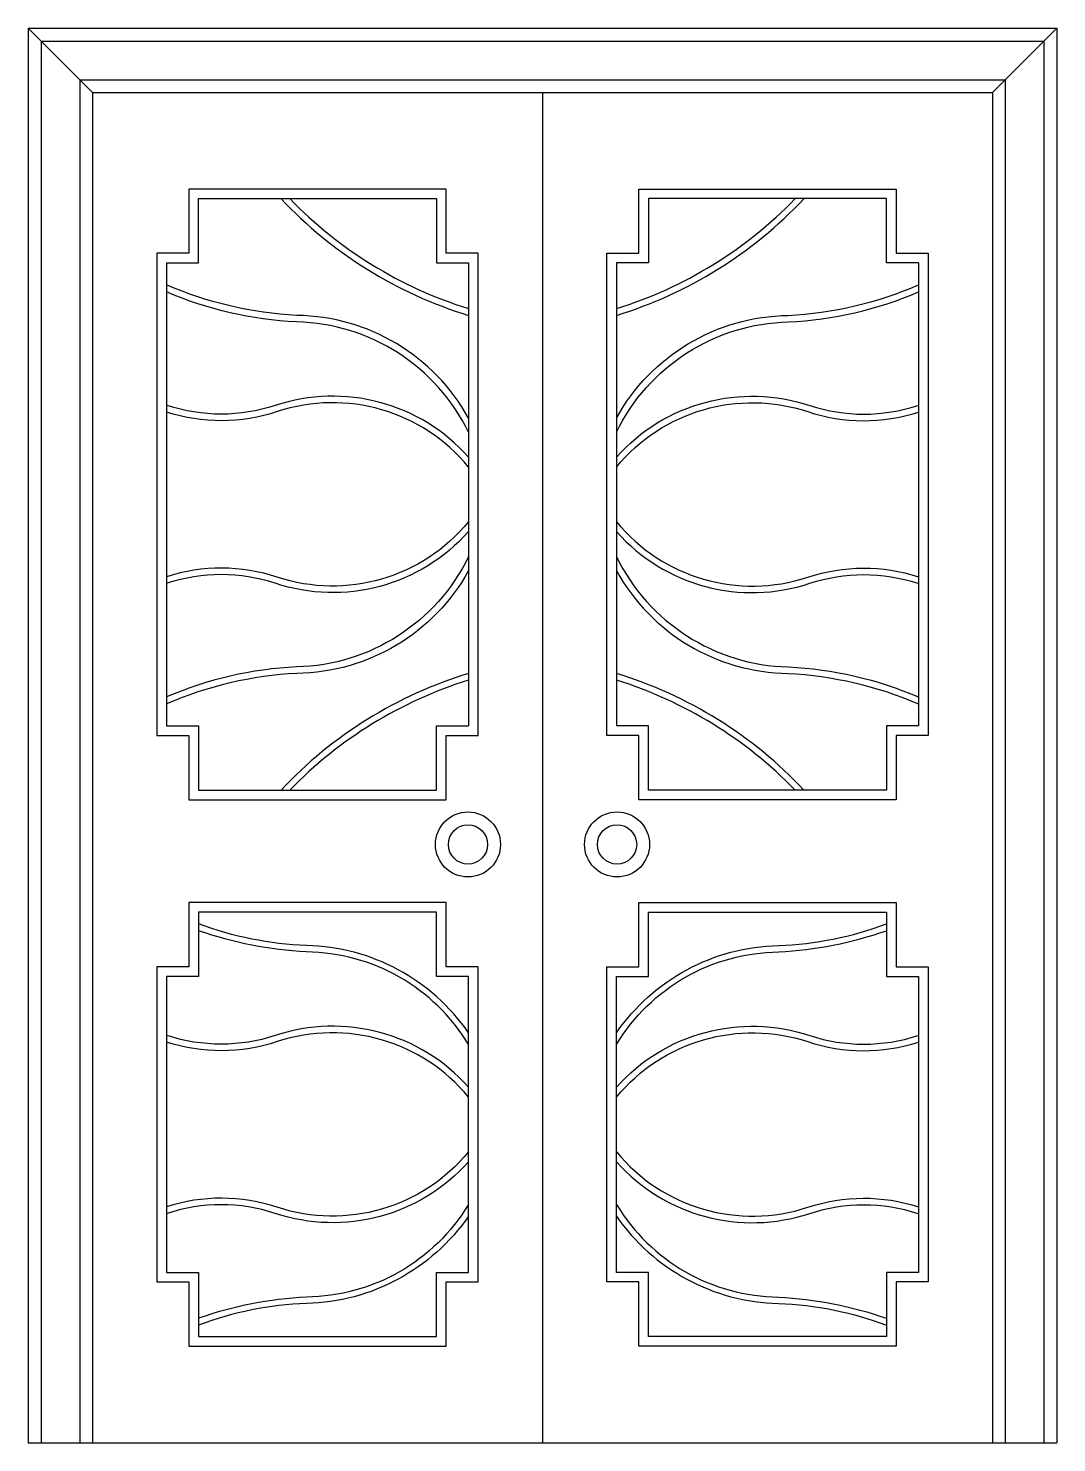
# Model space of a CAD drawing. Header units: metres. Extents: x -2376 to -776, y 3 to 2203.
import ezdxf

# ---------------------------------------------------------------- set-up
doc = ezdxf.new("R2010")
doc.units = ezdxf.units.M
for name, color, linetype in [('2', 2, 'Continuous'), ('3', 3, 'Continuous'), ('4', 4, 'Continuous'), ('7', 7, 'Continuous')]:
    doc.layers.add(name, color=color, linetype=linetype)

msp = doc.modelspace()

# ---------------------------------------------------------------- linework, layer by layer
at = {"layer": '2'}
msp.add_line((-2375.78, 3.16), (-775.78, 3.16), dxfattribs=at)
at = {"layer": '3'}
for p, q in [((-2275.78, 2103.16), (-2375.78, 2203.16)), ((-875.78, 2103.16), (-775.78, 2203.16)), ((-2355.78, 2183.16), (-2355.78, 3.16)), ((-2355.78, 2183.16), (-795.78, 2183.16)), ((-795.78, 2183.16), (-795.78, 3.16)), ((-2295.78, 2123.16), (-2295.78, 3.16)), ((-2295.78, 2123.16), (-855.78, 2123.16)), ((-855.78, 2123.16), (-855.78, 3.16)), ((-2160.78, 1838.16), (-2160.78, 1118.16)), ((-1690.78, 1838.16), (-1690.78, 1118.16)), ((-1460.78, 1838.16), (-1460.78, 1118.16)), ((-990.78, 1838.16), (-990.78, 1118.16)), ((-1740.78, 828.16), (-2110.78, 828.16)), ((-2110.78, 828.16), (-2110.78, 728.16)), ((-1740.78, 728.16), (-1740.78, 828.16)), ((-1410.78, 828.16), (-1040.78, 828.16)), ((-1410.78, 728.16), (-1410.78, 828.16)), ((-1040.78, 828.16), (-1040.78, 728.16)), ((-2160.78, 728.16), (-2160.78, 268.16)), ((-2110.78, 728.16), (-2160.78, 728.16)), ((-1690.78, 728.16), (-1740.78, 728.16)), ((-1690.78, 268.16), (-1690.78, 728.16)), ((-1460.78, 268.16), (-1460.78, 728.16)), ((-1460.78, 728.16), (-1410.78, 728.16)), ((-1040.78, 728.16), (-990.78, 728.16)), ((-990.78, 728.16), (-990.78, 268.16))]:
    msp.add_line(p, q, dxfattribs=at)
for points in [[(-2160.78, 1838.16), (-2110.78, 1838.16), (-2110.78, 1938.16), (-1740.78, 1938.16), (-1740.78, 1838.16), (-1690.78, 1838.16)], [(-990.78, 1838.16), (-1040.78, 1838.16), (-1040.78, 1938.16), (-1410.78, 1938.16), (-1410.78, 1838.16), (-1460.78, 1838.16)], [(-2160.78, 1118.16), (-2110.78, 1118.16), (-2110.78, 1018.16), (-1740.78, 1018.16), (-1740.78, 1118.16), (-1690.78, 1118.16)], [(-990.78, 1118.16), (-1040.78, 1118.16), (-1040.78, 1018.16), (-1410.78, 1018.16), (-1410.78, 1118.16), (-1460.78, 1118.16)], [(-2160.78, 268.16), (-2110.78, 268.16), (-2110.78, 168.16), (-1740.78, 168.16), (-1740.78, 268.16), (-1690.78, 268.16)], [(-990.78, 268.16), (-1040.78, 268.16), (-1040.78, 168.16), (-1410.78, 168.16), (-1410.78, 268.16), (-1460.78, 268.16)]]:
    msp.add_lwpolyline(points, dxfattribs=at)
for points in [[(-1690.78, 1596.6, 0.27), (-1957.91, 1756.53, -0.09), (-2160.78, 1804.16)], [(-1460.78, 1596.6, -0.27), (-1193.64, 1756.53, 0.09), (-990.78, 1804.16)], [(-1690.78, 1574.91, 0.28), (-1958.24, 1746.54, -0.09), (-2160.78, 1793.26)], [(-1460.78, 1574.91, -0.28), (-1193.31, 1746.54, 0.09), (-990.78, 1793.26)], [(-1690.78, 1536.04, 0.3), (-1991.56, 1616.45, -0.16), (-2159.74, 1616.45)], [(-1460.78, 1536.04, -0.3), (-1159.99, 1616.45, 0.16), (-991.81, 1616.45)], [(-1690.78, 1520.64, 0.31), (-1988.41, 1606.96, -0.16), (-2160.78, 1606.26, -0.16)], [(-1460.78, 1520.64, -0.31), (-1163.14, 1606.96, 0.16), (-990.78, 1606.26, 0.16)], [(-1690.78, 1435.68, -0.31), (-1988.41, 1349.37, 0.16), (-2160.78, 1350.06, 0.16)], [(-1460.78, 1435.68, 0.31), (-1163.14, 1349.37, -0.16), (-990.78, 1350.06, -0.16)], [(-1690.78, 1420.29, -0.3), (-1991.56, 1339.87, 0.16), (-2159.74, 1339.87)], [(-1460.78, 1420.29, 0.3), (-1159.99, 1339.87, -0.16), (-991.81, 1339.87)], [(-1690.78, 1381.41, -0.28), (-1958.24, 1209.79, 0.09), (-2160.78, 1163.06)], [(-1460.78, 1381.41, 0.28), (-1193.31, 1209.79, -0.09), (-990.78, 1163.06)], [(-1690.78, 1359.72, -0.27), (-1957.91, 1199.79, 0.09), (-2160.78, 1152.16)], [(-1460.78, 1359.72, 0.27), (-1193.64, 1199.79, -0.09), (-990.78, 1152.16)], [(-1690.78, 640.76, 0.24), (-1942.91, 776.53, -0.08), (-2110.78, 810.15)], [(-1690.78, 622.41, 0.26), (-1943.24, 766.54, -0.07), (-2110.78, 799.53)], [(-1460.78, 640.76, -0.24), (-1208.64, 776.53, 0.08), (-1040.78, 810.15)], [(-1460.78, 622.41, -0.26), (-1208.31, 766.54, 0.07), (-1040.78, 799.53)], [(-1690.78, 540.64, 0.31), (-1988.41, 626.96, -0.16), (-2160.78, 626.26, -0.16)], [(-1690.78, 556.04, 0.3), (-1991.56, 636.45, -0.16), (-2159.74, 636.45)], [(-1460.78, 556.04, -0.3), (-1159.99, 636.45, 0.16), (-991.81, 636.45)], [(-1460.78, 540.64, -0.31), (-1163.14, 626.96, 0.16), (-990.78, 626.26, 0.16)], [(-1690.78, 455.68, -0.31), (-1988.41, 369.37, 0.16), (-2160.78, 370.06, 0.16)], [(-1690.78, 440.29, -0.3), (-1991.56, 359.87, 0.16), (-2159.74, 359.87)], [(-1460.78, 455.68, 0.31), (-1163.14, 369.37, -0.16), (-990.78, 370.06, -0.16)], [(-1460.78, 440.29, 0.3), (-1159.99, 359.87, -0.16), (-991.81, 359.87)], [(-1690.78, 373.92, -0.26), (-1943.24, 229.79, 0.07), (-2110.78, 196.8)], [(-1690.78, 355.57, -0.24), (-1942.91, 219.79, 0.08), (-2110.78, 186.17)], [(-1460.78, 373.92, 0.26), (-1208.31, 229.79, -0.07), (-1040.78, 196.8)], [(-1460.78, 355.57, 0.24), (-1208.64, 219.79, -0.08), (-1040.78, 186.17)]]:
    msp.add_lwpolyline(points, format="xyb", dxfattribs=at)
for centre in [(-1691.71, 933.74), (-1459.84, 933.74)]:
    msp.add_circle(centre, 30.57, dxfattribs=at)
for centre, radius, start, end in [((-1495.61, 2395.57), 668.09, 223.21, 253.01), ((-1495.61, 2395.57), 658.09, 224.03, 252.75), ((-1655.95, 2395.57), 658.09, 287.25, 315.97), ((-1655.95, 2395.57), 668.09, 286.99, 316.79), ((-1495.61, 560.76), 668.09, 106.99, 136.79), ((-1495.61, 560.76), 658.09, 107.25, 135.97), ((-1655.95, 560.76), 658.09, 44.03, 72.75), ((-1655.95, 560.76), 668.09, 43.21, 73.01)]:
    msp.add_arc(centre, radius, start, end, dxfattribs=at)
at = {"layer": '4'}
for p, q in [((-2375.78, 2203.16), (-2375.78, 3.16)), ((-2375.78, 2203.16), (-775.78, 2203.16)), ((-775.78, 2203.16), (-775.78, 3.16)), ((-2275.78, 2103.16), (-2275.78, 3.16)), ((-2275.78, 2103.16), (-875.78, 2103.16)), ((-875.78, 2103.16), (-875.78, 3.16))]:
    msp.add_line(p, q, dxfattribs=at)
at = {"layer": '7'}
msp.add_line((-1575.78, 2103.16), (-1575.78, 3.16), dxfattribs=at)
for points in [[(-1675.78, 1103.16), (-1675.78, 1853.16), (-1725.78, 1853.16), (-1725.78, 1953.16), (-2125.78, 1953.16), (-2125.78, 1853.16), (-2175.78, 1853.16), (-2175.78, 1103.16), (-2125.78, 1103.16), (-2125.78, 1003.16), (-1725.78, 1003.16), (-1725.78, 1103.16)], [(-1475.78, 1103.16), (-1475.78, 1853.16), (-1425.78, 1853.16), (-1425.78, 1953.16), (-1025.78, 1953.16), (-1025.78, 1853.16), (-975.78, 1853.16), (-975.78, 1103.16), (-1025.78, 1103.16), (-1025.78, 1003.16), (-1425.78, 1003.16), (-1425.78, 1103.16)], [(-1725.78, 153.16), (-1725.78, 253.16), (-1675.78, 253.16), (-1675.78, 743.16), (-1725.78, 743.16), (-1725.78, 843.16), (-2125.78, 843.16), (-2125.78, 743.16), (-2175.78, 743.16), (-2175.78, 253.16), (-2125.78, 253.16), (-2125.78, 153.16)], [(-1425.78, 153.16), (-1425.78, 253.16), (-1475.78, 253.16), (-1475.78, 743.16), (-1425.78, 743.16), (-1425.78, 843.16), (-1025.78, 843.16), (-1025.78, 743.16), (-975.78, 743.16), (-975.78, 253.16), (-1025.78, 253.16), (-1025.78, 153.16)]]:
    msp.add_lwpolyline(points, close=True, dxfattribs=at)
for centre in [(-1691.71, 933.74), (-1459.84, 933.74)]:
    msp.add_circle(centre, 50.57, dxfattribs=at)

doc.saveas('drawing.dxf')
